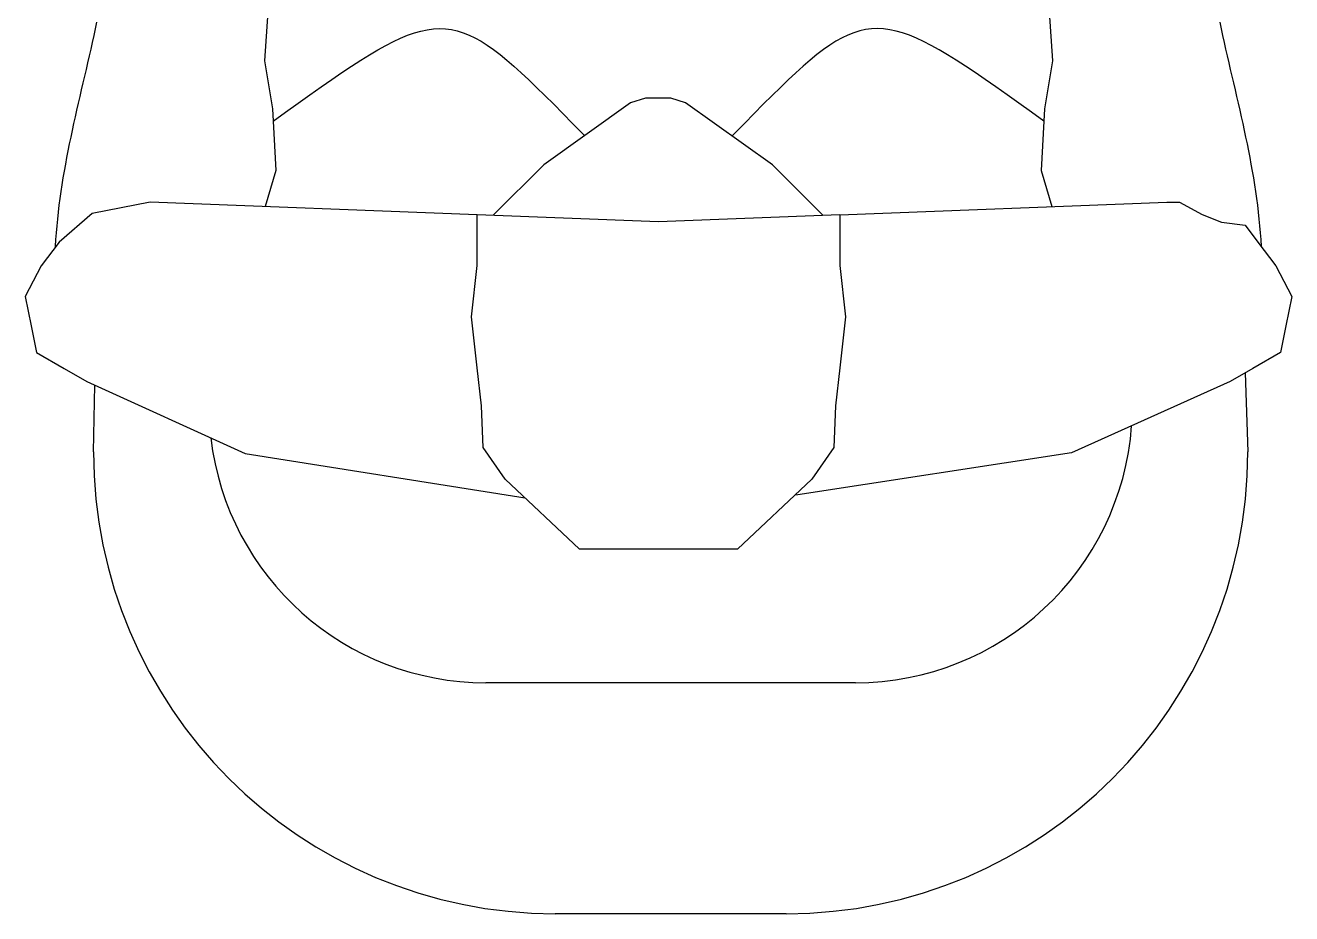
# Model space of a CAD drawing. Header units: millimetres. Extents: x -155 to 94595, y -3153 to 63413.
# Drawn here: x 90443 to 90992, y 35648 to 36033 of the extents above; entities that cross this region are included whole.
import ezdxf

# ---------------------------------------------------------------- set-up
doc = ezdxf.new("R2010")
doc.units = ezdxf.units.MM
doc.layers.add('int', color=185, linetype='Continuous')

msp = doc.modelspace()

# ---------------------------------------------------------------- linework, layer by layer
at = {"layer": 'int'}
for p, q in [((90548.182, 36038.478), (90546.82, 36017.254)), ((90886.755, 36038.478), (90888.117, 36017.254)), ((90473.619, 36031.186), (90474.245, 36034.123)), ((90961.318, 36031.186), (90960.692, 36034.123)), ((90472.329, 36025.316), (90472.979, 36028.25)), ((90472.979, 36028.25), (90473.619, 36031.186)), ((90602.613, 36025.705), (90605.768, 36027.168)), ((90605.768, 36027.168), (90608.801, 36028.41)), ((90608.801, 36028.41), (90611.725, 36029.429)), ((90611.725, 36029.429), (90614.554, 36030.225)), ((90614.554, 36030.225), (90617.301, 36030.797)), ((90617.301, 36030.797), (90619.98, 36031.146)), ((90619.98, 36031.146), (90622.605, 36031.269)), ((90622.605, 36031.269), (90625.19, 36031.168)), ((90625.19, 36031.168), (90627.746, 36030.841)), ((90627.746, 36030.841), (90630.29, 36030.287)), ((90630.29, 36030.287), (90632.833, 36029.507)), ((90632.833, 36029.507), (90635.39, 36028.5)), ((90635.39, 36028.5), (90637.974, 36027.264)), ((90637.974, 36027.264), (90640.599, 36025.801)), ((90796.963, 36027.264), (90794.338, 36025.801)), ((90799.547, 36028.5), (90796.963, 36027.264)), ((90802.104, 36029.507), (90799.547, 36028.5)), ((90804.647, 36030.287), (90802.104, 36029.507)), ((90807.19, 36030.841), (90804.647, 36030.287)), ((90809.747, 36031.168), (90807.19, 36030.841)), ((90812.331, 36031.269), (90809.747, 36031.168)), ((90814.956, 36031.146), (90812.331, 36031.269)), ((90817.635, 36030.797), (90814.956, 36031.146)), ((90820.383, 36030.225), (90817.635, 36030.797)), ((90823.212, 36029.429), (90820.383, 36030.225)), ((90826.136, 36028.41), (90823.212, 36029.429)), ((90829.168, 36027.168), (90826.136, 36028.41)), ((90832.324, 36025.705), (90829.168, 36027.168)), ((90961.957, 36028.25), (90961.318, 36031.186)), ((90962.608, 36025.316), (90961.957, 36028.25)), ((90470.999, 36019.451), (90471.668, 36022.383)), ((90471.668, 36022.383), (90472.329, 36025.316)), ((90592.278, 36019.988), (90595.881, 36022.114)), ((90595.881, 36022.114), (90599.322, 36024.02)), ((90599.322, 36024.02), (90602.613, 36025.705)), ((90640.599, 36025.801), (90643.278, 36024.108)), ((90643.278, 36024.108), (90646.025, 36022.186)), ((90646.025, 36022.186), (90648.853, 36020.034)), ((90788.912, 36022.186), (90786.084, 36020.034)), ((90791.659, 36024.108), (90788.912, 36022.186)), ((90794.338, 36025.801), (90791.659, 36024.108)), ((90835.615, 36024.02), (90832.324, 36025.705)), ((90839.055, 36022.114), (90835.615, 36024.02)), ((90842.659, 36019.988), (90839.055, 36022.114)), ((90963.269, 36022.383), (90962.608, 36025.316)), ((90963.937, 36019.451), (90963.269, 36022.383)), ((90469.646, 36013.59), (90470.325, 36016.52)), ((90470.325, 36016.52), (90470.999, 36019.451)), ((90546.82, 36017.254), (90550.264, 35996.591)), ((90584.527, 36015.077), (90588.498, 36017.642)), ((90588.498, 36017.642), (90592.278, 36019.988)), ((90648.853, 36020.034), (90651.777, 36017.652)), ((90651.777, 36017.652), (90654.809, 36015.038)), ((90783.16, 36017.652), (90780.128, 36015.038)), ((90786.084, 36020.034), (90783.16, 36017.652)), ((90846.439, 36017.642), (90842.659, 36019.988)), ((90850.41, 36015.077), (90846.439, 36017.642)), ((90888.117, 36017.254), (90884.673, 35996.591)), ((90964.612, 36016.52), (90963.937, 36019.451)), ((90965.291, 36013.59), (90964.612, 36016.52)), ((90468.282, 36007.729), (90468.964, 36010.659)), ((90468.964, 36010.659), (90469.646, 36013.59)), ((90575.961, 36009.291), (90580.352, 36012.293)), ((90580.352, 36012.293), (90584.527, 36015.077)), ((90654.809, 36015.038), (90657.963, 36012.193)), ((90657.963, 36012.193), (90661.254, 36009.116)), ((90776.973, 36012.193), (90773.683, 36009.116)), ((90780.128, 36015.038), (90776.973, 36012.193)), ((90854.584, 36012.293), (90850.41, 36015.077)), ((90858.976, 36009.291), (90854.584, 36012.293)), ((90965.972, 36010.659), (90965.291, 36013.59)), ((90966.655, 36007.729), (90965.972, 36010.659)), ((90467.6, 36004.799), (90468.282, 36007.729)), ((90566.47, 36002.634), (90571.338, 36006.071)), ((90571.338, 36006.071), (90575.961, 36009.291)), ((90661.254, 36009.116), (90664.693, 36005.806)), ((90664.693, 36005.806), (90668.296, 36002.264)), ((90770.243, 36005.806), (90766.641, 36002.264)), ((90773.683, 36009.116), (90770.243, 36005.806)), ((90863.599, 36006.071), (90858.976, 36009.291)), ((90868.467, 36002.634), (90863.599, 36006.071)), ((90967.336, 36004.799), (90966.655, 36007.729)), ((90466.248, 35998.938), (90466.922, 36001.869)), ((90466.922, 36001.869), (90467.6, 36004.799)), ((90561.344, 35998.98), (90566.47, 36002.634)), ((90668.296, 36002.264), (90672.076, 35998.487)), ((90711.808, 36001.09), (90705.392, 35999.185)), ((90711.808, 36001.09), (90711.808, 36001.09)), ((90722.802, 36001.09), (90711.808, 36001.09)), ((90722.802, 36001.09), (90722.802, 36001.09)), ((90729.218, 35999.185), (90722.802, 36001.09)), ((90766.641, 36002.264), (90762.861, 35998.487)), ((90873.592, 35998.98), (90868.467, 36002.634)), ((90968.015, 36001.869), (90967.336, 36004.799)), ((90968.689, 35998.938), (90968.015, 36001.869)), ((90464.921, 35993.073), (90465.58, 35996.006)), ((90465.58, 35996.006), (90466.248, 35998.938)), ((90550.264, 35996.591), (90551.679, 35969.848)), ((90550.545, 35991.227), (90555.947, 35995.11)), ((90555.947, 35995.11), (90561.344, 35998.98)), ((90705.392, 35999.185), (90667.754, 35972.3)), ((90672.076, 35998.487), (90676.045, 35994.476)), ((90676.045, 35994.476), (90680.219, 35990.23)), ((90766.856, 35972.3), (90729.218, 35999.185)), ((90758.891, 35994.476), (90754.718, 35990.23)), ((90762.861, 35998.487), (90758.891, 35994.476)), ((90878.99, 35995.11), (90873.592, 35998.98)), ((90884.391, 35991.227), (90878.99, 35995.11)), ((90884.673, 35996.591), (90883.258, 35969.848)), ((90969.356, 35996.006), (90968.689, 35998.938)), ((90970.016, 35993.073), (90969.356, 35996.006)), ((90463.634, 35987.204), (90464.271, 35990.14)), ((90464.271, 35990.14), (90464.921, 35993.073)), ((90680.219, 35990.23), (90685.422, 35984.92)), ((90754.718, 35990.23), (90749.38, 35984.783)), ((90970.665, 35990.14), (90970.016, 35993.073)), ((90971.303, 35987.204), (90970.665, 35990.14)), ((90462.401, 35981.329), (90463.01, 35984.268)), ((90463.01, 35984.268), (90463.634, 35987.204)), ((90971.927, 35984.268), (90971.303, 35987.204)), ((90972.536, 35981.329), (90971.927, 35984.268)), ((90461.237, 35975.446), (90461.809, 35978.388)), ((90461.809, 35978.388), (90462.401, 35981.329)), ((90973.127, 35978.388), (90972.536, 35981.329)), ((90973.7, 35975.446), (90973.127, 35978.388)), ((90460.155, 35969.552), (90460.685, 35972.5)), ((90460.685, 35972.5), (90461.237, 35975.446)), ((90667.754, 35972.3), (90646.013, 35950.56)), ((90667.754, 35972.3), (90667.754, 35972.3)), ((90766.856, 35972.3), (90766.856, 35972.3)), ((90788.609, 35950.547), (90766.856, 35972.3)), ((90974.252, 35972.5), (90973.7, 35975.446)), ((90974.782, 35969.552), (90974.252, 35972.5)), ((90459.171, 35963.647), (90459.65, 35966.601)), ((90459.65, 35966.601), (90460.155, 35969.552)), ((90551.679, 35969.848), (90547.102, 35954.212)), ((90551.679, 35969.848), (90551.679, 35969.848)), ((90883.258, 35969.848), (90883.258, 35969.848)), ((90883.258, 35969.848), (90887.83, 35954.227)), ((90975.287, 35966.601), (90974.782, 35969.552)), ((90975.766, 35963.647), (90975.287, 35966.601)), ((90458.72, 35960.69), (90459.171, 35963.647)), ((90976.217, 35960.69), (90975.766, 35963.647)), ((90457.908, 35954.765), (90458.298, 35957.729)), ((90458.298, 35957.729), (90458.72, 35960.69)), ((90497.261, 35956.169), (90472.158, 35951.179)), ((90638.974, 35950.604), (90497.261, 35956.169)), ((90795.962, 35950.604), (90937.676, 35956.169)), ((90937.676, 35956.169), (90943.075, 35956.132)), ((90943.075, 35956.132), (90943.075, 35956.132)), ((90943.075, 35956.132), (90952.948, 35950.842)), ((90976.638, 35957.729), (90976.217, 35960.69)), ((90977.028, 35954.765), (90976.638, 35957.729)), ((90457.23, 35948.823), (90457.552, 35951.796)), ((90457.552, 35951.796), (90457.908, 35954.765)), ((90472.158, 35951.179), (90457.836, 35938.766)), ((90472.158, 35951.179), (90472.158, 35951.179)), ((90638.975, 35928.702), (90638.975, 35950.842)), ((90638.975, 35950.842), (90717.468, 35947.702)), ((90717.468, 35947.702), (90795.962, 35950.842)), ((90795.962, 35950.842), (90795.962, 35928.702)), ((90952.948, 35950.842), (90961.31, 35947.497)), ((90977.385, 35951.796), (90977.028, 35954.765)), ((90977.707, 35948.823), (90977.385, 35951.796)), ((90456.699, 35942.864), (90456.945, 35945.846)), ((90456.945, 35945.846), (90457.23, 35948.823)), ((90961.31, 35947.497), (90971.603, 35946.095)), ((90971.603, 35946.095), (90977.1, 35938.766)), ((90977.991, 35945.846), (90977.707, 35948.823)), ((90978.237, 35942.864), (90977.991, 35945.846)), ((90456.33, 35936.886), (90456.494, 35939.878)), ((90456.494, 35939.878), (90456.699, 35942.864)), ((90978.443, 35939.878), (90978.237, 35942.864)), ((90978.606, 35936.886), (90978.443, 35939.878)), ((90457.836, 35938.766), (90450.133, 35928.495)), ((90456.325, 35936.75), (90456.33, 35936.886)), ((90977.1, 35938.766), (90984.804, 35928.495)), ((90978.612, 35936.75), (90978.606, 35936.886)), ((90450.133, 35928.495), (90443.208, 35915.3)), ((90636.528, 35906.45), (90638.975, 35928.702)), ((90795.962, 35928.702), (90798.409, 35906.45)), ((90984.804, 35928.495), (90991.729, 35915.3)), ((90443.208, 35915.3), (90445.761, 35902.538)), ((90991.729, 35915.3), (90989.176, 35902.538)), ((90638.975, 35884.424), (90636.528, 35906.45)), ((90798.409, 35906.45), (90795.962, 35884.424)), ((90445.761, 35902.538), (90448.058, 35891.052)), ((90989.176, 35902.538), (90986.879, 35891.052)), ((90448.058, 35891.052), (90459.969, 35884.068)), ((90986.879, 35891.052), (90974.968, 35884.068)), ((90640.811, 35867.904), (90638.975, 35884.424)), ((90795.962, 35884.424), (90794.126, 35867.904)), ((90459.969, 35884.068), (90469.912, 35878.386)), ((90974.968, 35884.068), (90965.024, 35878.386)), ((90971.588, 35882.26), (90972.732, 35847.99)), ((90469.912, 35878.386), (90538.477, 35847.22)), ((90472.732, 35847.99), (90473.251, 35876.869)), ((90965.024, 35878.386), (90896.316, 35847.537)), ((90641.501, 35849.914), (90640.811, 35867.904)), ((90794.126, 35867.904), (90793.435, 35849.914)), ((90538.477, 35847.22), (90538.477, 35847.22)), ((90538.477, 35847.22), (90656.908, 35828.521)), ((90651.051, 35836.12), (90641.501, 35849.914)), ((90896.316, 35847.537), (90777.8, 35829.385)), ((90793.435, 35849.914), (90783.886, 35836.12)), ((90896.316, 35847.537), (90896.316, 35847.537)), ((90683.313, 35805.857), (90651.051, 35836.12)), ((90783.886, 35836.12), (90751.624, 35805.857)), ((90777.8, 35829.385), (90776.493, 35829.185)), ((90656.908, 35828.521), (90659.607, 35828.094)), ((90717.468, 35805.857), (90683.313, 35805.857)), ((90683.313, 35805.857), (90683.313, 35805.857)), ((90751.624, 35805.857), (90717.468, 35805.857)), ((90751.624, 35805.857), (90751.624, 35805.857)), ((90802.732, 35747.99), (90642.732, 35747.99)), ((90772.732, 35647.99), (90672.732, 35647.99))]:
    msp.add_line(p, q, dxfattribs=at)
for centre, radius, start, end in [((90802.732, 35867.99), 120, 270, 355.82536), ((90642.732, 35867.99), 120, 186.69227, 270), ((90672.732, 35847.99), 200, 180, 270), ((90772.732, 35847.99), 200, 270, 0)]:
    msp.add_arc(centre, radius, start, end, dxfattribs=at)

doc.saveas('drawing.dxf')
